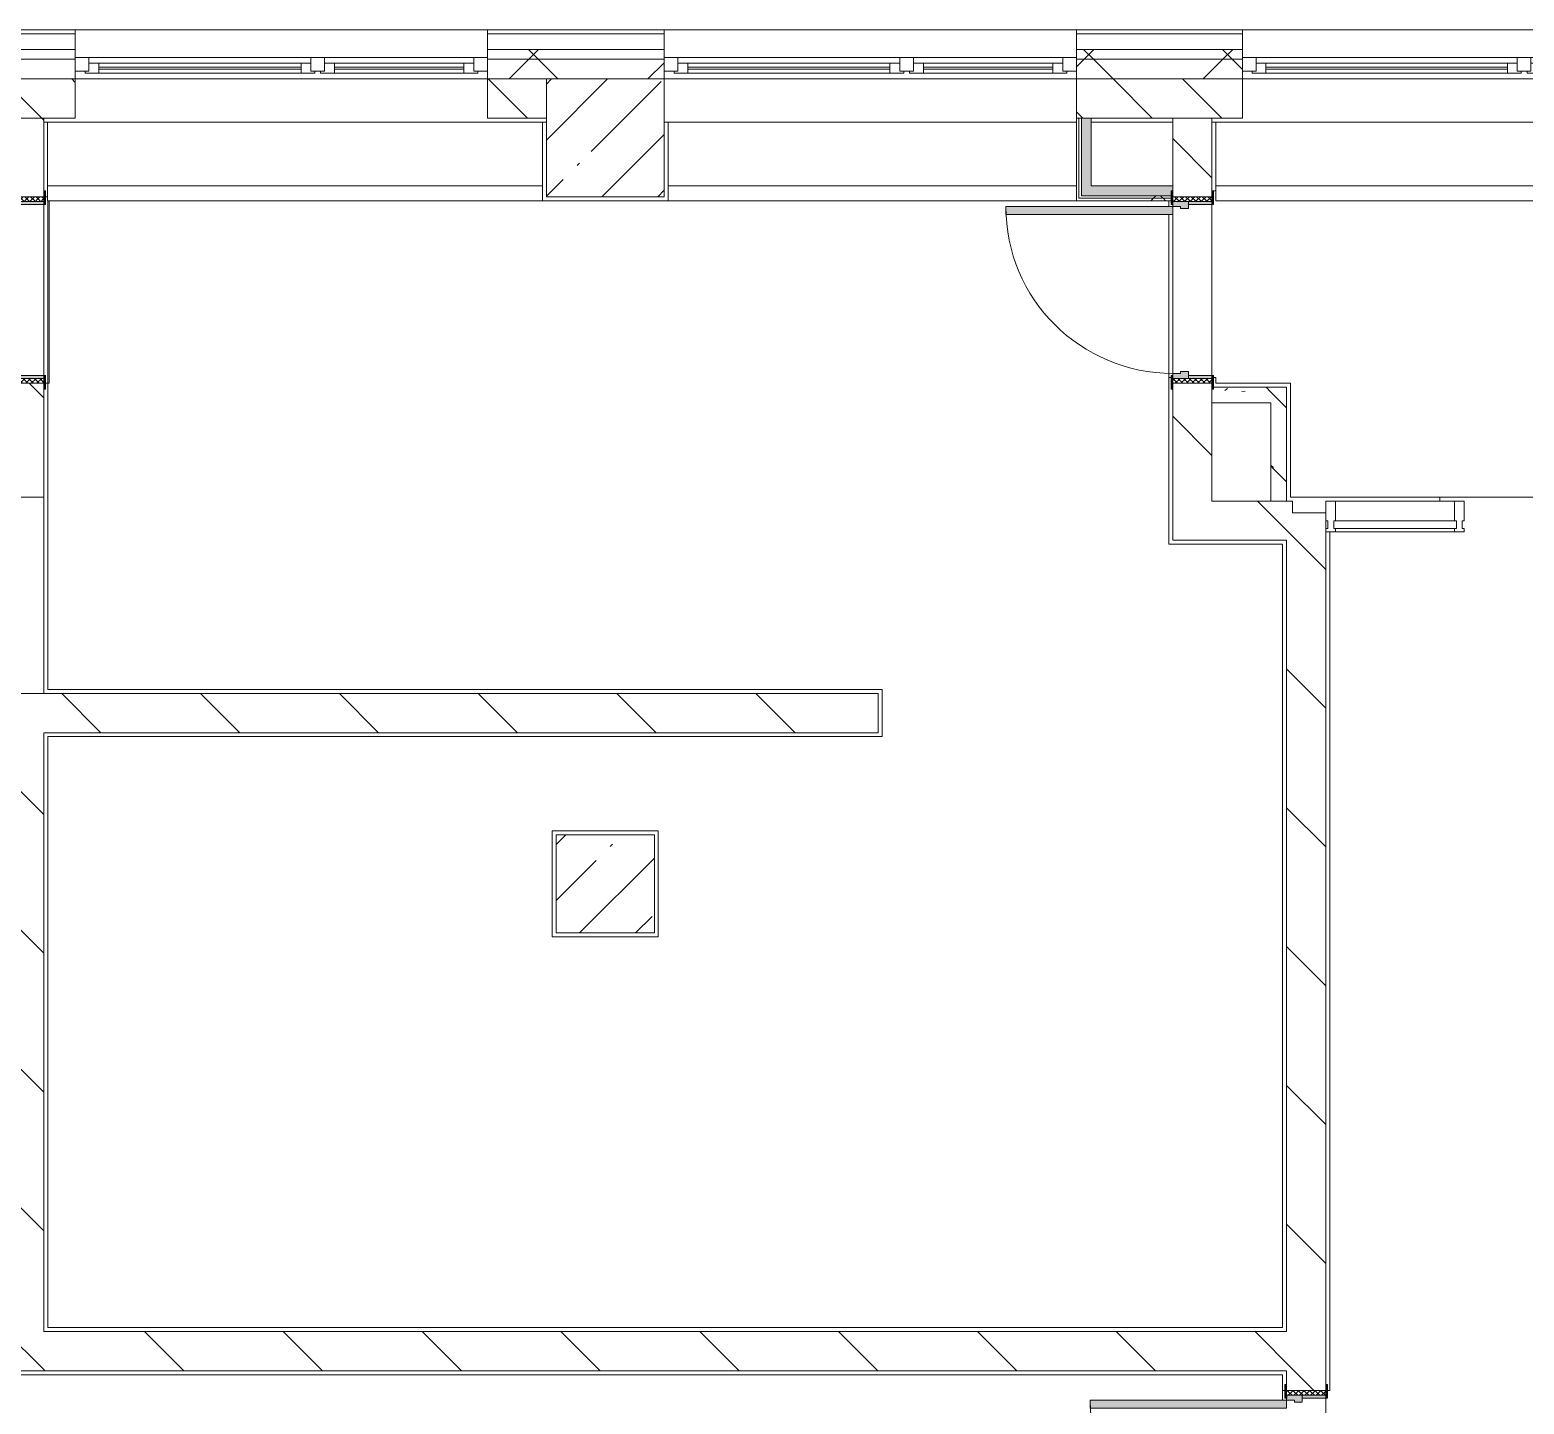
# Model space of a CAD drawing. Header units: millimetres. Extents: x -3377 to 186574, y -8553 to 29000.
# Drawn here: x 111093 to 118704, y 20350 to 27350 of the extents above; entities that cross this region are included whole.
import ezdxf

# ---------------------------------------------------------------- set-up
doc = ezdxf.new("R2010")
doc.units = ezdxf.units.MM
for name, color, linetype, lineweight, true_color in [('A-DOOR-3', 7, 'Continuous', 5, 0xaaaaaa), ('A-DOOR-4', 7, 'Continuous', 5, 0xe2e2e2), ('A-DOOR-FRAM-2', 7, 'Continuous', 5, 0xe2e2e2), ('A-DOOR-FRAM-3', 7, 'Continuous', 5, 0xaaaaaa), ('A-FLOR-1', 7, 'Continuous', 5, 0xaaaaaa), ('I-WALL-2', 7, 'Continuous', 9, 0xe7e7e7), ('I-WALL-5', 7, 'Continuous', 5, 0x787878)]:
    doc.layers.add(name, color=color, linetype=linetype, lineweight=lineweight, true_color=true_color)
for name, color, linetype, lineweight in [('A-GLAZ-2', 7, 'Continuous', 5), ('A-GLAZ-CWMG-2', 7, 'Continuous', 5), ('A-WALL', 7, 'Continuous', 9), ('A-WALL-4', 7, 'Continuous', 5), ('I-WALL-3', 7, 'Continuous', 5), ('S-COLS-2', 7, 'Continuous', 5)]:
    doc.layers.add(name, color=color, linetype=linetype, lineweight=lineweight)
pattern_1 = [(135, (59563.6, 0), (-353.5534, -353.5534), [])]
pattern_2 = [(135, (1826.41, 164.685), (-14.14214, -14.14214), []), (225, (1826.41, 164.685), (14.14214, -14.14214), [])]
pattern_3 = [(45, (-296.384, 164.685), (-14.1421, 14.1421), []), (135, (-296.384, 164.685), (-14.1421, -14.1421), [])]
pattern_4 = [(45, (59563.6, 0), (-353.5534, 353.5534), []), (135, (59563.6, 0), (-353.5534, -353.5534), [])]
pattern_5 = [(135, (59563.6, 0), (-377.1708, -377.1708), [533.4, -88.9, 17.78, -88.9]), (135, (59563.6, 376.94), (-377.1708, -377.1708), []), (50, (59563.6, 0), (637.6445, -55.7866), [66.675, -733.425]), (355, (59563.6, 0), (-123.3494, 668.699), [53.34, -586.74]), (100.451, (59616.75, -4.65), (514.299, 612.908), [56.665, -623.315]), (46.184, (59563.6, 177.8), (948.776, -147.15), [100.012, -1100.137]), (96.636, (59642.7, 165.5), (830.909, 865.997), [84.998, -934.973]), (351.184, (59563.6, 177.8), (830.918, 865.988), [80.01, -880.11]), (21, (59652.5, 133.35), (530.6506, -357.9283), [66.675, -733.425]), (326, (59652.5, 133.35), (216.308, 644.6585), [53.34, -586.74]), (71.451, (59696.7, 103.5), (746.9596, 286.7243), [56.665, -623.315]), (37.5, (59563.6, 0), (10.8105, 295.9426), [16.764, -562.864, 16.764, -578.866, -588.962]), (37.5, (59563.6, 0), (10.8105, 295.9426), [-1175.258, 16.764, -572.198]), (7.5, (59563.6, 0), (233.8692, 350.6318), [16.764, -322.834, 16.764, -549.529, -224.472]), (7.5, (59563.6, 0), (233.8692, 350.6318), [-905.891, 16.764, -207.708]), (327.5, (59365.36, 0), (474.5678, -20.0513), [16.764, -205.486, 16.764, -676.656, -920.115]), (327.5, (59365.36, 0), (474.5678, -20.0513), [-915.67, 16.764, -903.351]), (317.5, (59276.46, 0), (518.4522, 88.9934), [16.764, -272.161, 16.764, -443.738, -653.415]), (317.5, (59276.46, 0), (518.4522, 88.9934), [-749.427, 16.764, -636.651])]
pattern_6 = [(45, (59563.6, 0), (-530.33, 530.33), []), (135, (59563.6, 0), (-530.33, -530.33), [])]

# ---------------------------------------------------------------- blocks, each defined once
blk = doc.blocks.new('Прямоугольный импост - Импост структурный с накладкой - 160мм Темный-32302292-1_8_1_птичка')
at = {"layer": 'A-GLAZ-CWMG-2'}
for p, q in [((-50, 40), (-50, 140)), ((-50, 140), (0, 140)), ((0, 140), (0, 40)), ((-40, 40), (-50, 40)), ((-50, -17), (-50, 0)), ((-50, 0), (-40, 0)), ((-40, 0), (-40, 40)), ((-10, 40), (-10, 0)), ((0, 40), (-10, 40)), ((-10, 0), (0, 0)), ((0, 0), (0, -17)), ((0, -17), (-50, -17))]:
    blk.add_line(p, q, dxfattribs=at)
blk = doc.blocks.new('110_Дверь_СКБ_1Ст_Внутренняя1 - Д-11л 950х2100-32173567-1_8_1_птичка')
at = {"layer": 'A-DOOR-3'}
h = blk.add_hatch(dxfattribs=at)
h.set_pattern_fill('FP_121', color=256, style=0, pattern_type=2)
h.set_pattern_definition(pattern_2)
h.paths.add_polyline_path([(462.5, -100), (487.5, -100), (487.5, 100), (462.5, 100), (462.5, -53.7)])
at = {"layer": 'A-DOOR-4'}
h = blk.add_hatch(color=256, dxfattribs=at)
h.paths.add_polyline_path([(-437.5, 20), (-402.5, 20), (-402.5, 60), (-412.5, 60), (-412.5, 100), (-437.5, 100)])
h.paths.add_polyline_path([(427.5, 44), (427.5, 20), (462.5, 20), (462.5, 100), (437.5, 100), (437.5, 60), (427.5, 60)])
at = {"layer": 'A-DOOR-FRAM-2'}
for points in [[(397.5, 950), (397.5, 100), (437.5, 100), (437.5, 950)], [(-492.5, 100), (-422.5, 100), (-422.5, 108), (-492.5, 108)], [(447.5, 100), (517.5, 100), (517.5, 108), (447.5, 108)], [(-437.5, -100), (-422.5, -100), (-422.5, 20), (-437.5, 20), (-437.5, -53.7)], [(447.5, -53.7), (447.5, -100), (462.5, -100), (462.5, 20), (447.5, 20)], [(-492.5, -100), (-492.5, -108), (-422.5, -108), (-422.5, -100), (-482.5, -100)], [(447.5, -108), (517.5, -108), (517.5, -100), (447.5, -102.3)]]:
    blk.add_hatch(color=256, dxfattribs=at).paths.add_polyline_path(points)
at = {"layer": 'A-DOOR-FRAM-3'}
h = blk.add_hatch(dxfattribs=at)
h.set_pattern_fill('FP_122', color=256, style=0, pattern_type=2)
h.set_pattern_definition(pattern_3)
h.paths.add_polyline_path([(-462.5, 100), (-462.5, -100), (-437.5, -100), (-437.5, 100)])
at = {"layer": 'A-DOOR-3'}
for p, q in [((437.5, 950), (397.5, 950)), ((397.5, 950), (397.5, 100)), ((437.5, 100), (437.5, 950)), ((397.5, 100), (437.5, 100))]:
    blk.add_line(p, q, dxfattribs=at)
blk.add_arc((437.5, 100), 850, 90, 180, dxfattribs=at)
at = {"layer": 'A-DOOR-FRAM-3'}
for p, q in [((-422.5, 108), (-492.5, 108)), ((-492.5, 108), (-492.5, 100)), ((-492.5, 100), (-422.5, 100)), ((-437.5, 100), (-462.5, 100)), ((-462.5, 100), (-462.5, -100)), ((-412.5, 100), (-437.5, 100)), ((-437.5, 100), (-437.5, 20)), ((-437.5, -100), (-437.5, 100)), ((-422.5, 100), (-437.5, 100)), ((-437.5, 100), (-437.5, 99)), ((-437.5, 99), (-422.5, 99)), ((-422.5, 100), (-422.5, 108)), ((-422.5, 99), (-422.5, 100)), ((-412.5, 60), (-412.5, 100)), ((437.5, 100), (437.5, 60)), ((462.5, 100), (437.5, 100)), ((517.5, 108), (447.5, 108)), ((447.5, 108), (447.5, 100)), ((462.5, 100), (447.5, 100)), ((447.5, 100), (447.5, 99)), ((447.5, 100), (517.5, 100)), ((447.5, 99), (462.5, 99)), ((462.5, 20), (462.5, 100)), ((487.5, 100), (462.5, 100)), ((462.5, 100), (462.5, -100)), ((462.5, 99), (462.5, 100)), ((487.5, -100), (487.5, 100)), ((517.5, 100), (517.5, 108)), ((-437.5, 20), (-402.5, 20)), ((-422.5, 20), (-437.5, 20)), ((-437.5, 20), (-437.5, -100)), ((-422.5, -100), (-422.5, 20)), ((-402.5, 60), (-412.5, 60)), ((-402.5, 20), (-402.5, 60)), ((437.5, 60), (427.5, 60)), ((427.5, 60), (427.5, 20)), ((427.5, 20), (462.5, 20)), ((462.5, 20), (447.5, 20)), ((447.5, 20), (447.5, -100)), ((462.5, -100), (462.5, 20)), ((-422.5, -100), (-492.5, -100)), ((-492.5, -100), (-492.5, -108)), ((-492.5, -108), (-422.5, -108)), ((-462.5, -100), (-437.5, -100)), ((-437.5, -100), (-422.5, -100)), ((-422.5, -108), (-422.5, -100)), ((447.5, -100), (462.5, -100)), ((517.5, -100), (447.5, -100)), ((447.5, -100), (447.5, -108)), ((447.5, -108), (517.5, -108)), ((462.5, -100), (487.5, -100)), ((517.5, -108), (517.5, -100))]:
    blk.add_line(p, q, dxfattribs=at)
blk = doc.blocks.new('PNS_Панель прямоугольная - Нр_Стекло - 40мм-32305525-1_8_1_птичка')
at = {"layer": 'A-GLAZ-2'}
for p, q in [((-312.5, 0), (312.5, 0)), ((302.5, 0), (-302.5, 0)), ((-302.5, -40), (302.5, -40))]:
    blk.add_line(p, q, dxfattribs=at)
blk = doc.blocks.new('Прямоугольный импост - Импост структурный с накладкой - 160мм Темный-32302294-1_8_1_птичка')
at = {"layer": 'A-GLAZ-CWMG-2'}
for p, q in [((-25, 40), (-25, 140)), ((-25, 140), (25, 140)), ((25, 140), (25, 40)), ((-15, 40), (-25, 40)), ((-25, -17), (-25, 0)), ((-25, 0), (-15, 0)), ((-15, 0), (-15, 40)), ((15, 40), (15, 0)), ((25, 40), (15, 40)), ((15, 0), (25, 0)), ((25, 0), (25, -17)), ((25, -17), (-25, -17))]:
    blk.add_line(p, q, dxfattribs=at)
blk = doc.blocks.new('Прямоугольный импост - Импост структурный с накладкой - 160мм Темный-32305521-1_8_1_птичка')
at = {"layer": 'A-GLAZ-CWMG-2'}
for p, q in [((58180, 24950), (58785, 24950)), ((58180, 24793), (58785, 24793))]:
    blk.add_line(p, q, dxfattribs=at)
blk = doc.blocks.new('BSC_Колонна _Прямоугольная - 500х500-33455413-1_8_1_птичка')
at = {"layer": 'S-COLS-2'}
h = blk.add_hatch(dxfattribs=at)
h.set_pattern_fill('FP_173', color=256, style=0, pattern_type=2)
h.set_pattern_definition([(45, (-54460, -23000), (-285.123, 285.123), []), (45, (-54174.88, -23000), (-285.123, 285.123), [504.031, -100.806, 16.764, -84.042])])
h.paths.add_polyline_path([(-250, -250), (250, -250), (250, 250), (-250, 250), (-250, 51.1)])
for p, q in [((250, 250), (-250, 250)), ((-250, 250), (-250, -250)), ((250, -250), (250, 250)), ((-250, -250), (250, -250))]:
    blk.add_line(p, q, dxfattribs=at)
blk = doc.blocks.new('120_Окно_СКБ_2Ст - 120_Окно_СКБ_2Ст 2100х2400 _мал створка справа_-19092174-1_8_1_птичка')
at = {"layer": 'A-GLAZ-2'}
for p, q in [((-1050, -75), (-1050, -5)), ((-1050, -5), (-980, -5)), ((1050, -5), (-1050, -5)), ((-980, -75), (-1050, -75)), ((-1050, -75), (-1000, -75)), ((-980, -75), (-1000, -75)), ((-1000, -75), (-1000, -85)), ((-980, -5), (-980, -75)), ((150, -35), (-980, -35)), ((-980, -35), (-980, -75)), ((-930, -85), (-930, -35)), ((-930, -55), (100, -55)), ((100, -65), (-930, -65)), ((100, -85), (100, -35)), ((150, -75), (150, -5)), ((150, -5), (220, -5)), ((150, -75), (150, -35)), ((220, -75), (150, -75)), ((170, -75), (150, -75)), ((170, -75), (200, -75)), ((170, -85), (170, -75)), ((220, -75), (200, -75)), ((200, -75), (200, -85)), ((220, -5), (220, -75)), ((980, -35), (220, -35)), ((220, -35), (220, -75)), ((270, -85), (270, -35)), ((270, -55), (930, -55)), ((930, -65), (270, -65)), ((930, -85), (930, -35)), ((980, -75), (980, -5)), ((980, -5), (1050, -5)), ((980, -75), (980, -35)), ((1050, -75), (980, -75)), ((1000, -75), (980, -75)), ((1000, -75), (1050, -75)), ((1000, -85), (1000, -75)), ((1050, -5), (1050, -75)), ((-1000, -85), (170, -85)), ((170, -85), (-1000, -85)), ((200, -85), (1000, -85)), ((1000, -85), (200, -85))]:
    blk.add_line(p, q, dxfattribs=at)
blk = doc.blocks.new('120_Окно_СКБ_2Ст - 120_Окно_СКБ_2Ст 2300х2400 _мал створка справа_-19949978-1_8_1_птичка')
at = {"layer": 'A-GLAZ-2'}
for p, q in [((-1150, -75), (-1150, -5)), ((-1150, -5), (-1080, -5)), ((1150, -5), (-1150, -5)), ((-1080, -75), (-1150, -75)), ((-1150, -75), (-1100, -75)), ((-1080, -75), (-1100, -75)), ((-1100, -75), (-1100, -85)), ((-1080, -5), (-1080, -75)), ((250, -35), (-1080, -35)), ((-1080, -35), (-1080, -75)), ((-1030, -85), (-1030, -35)), ((-1030, -55), (200, -55)), ((200, -65), (-1030, -65)), ((200, -85), (200, -35)), ((250, -75), (250, -5)), ((250, -5), (320, -5)), ((250, -75), (250, -35)), ((320, -75), (250, -75)), ((270, -75), (250, -75)), ((270, -75), (300, -75)), ((270, -85), (270, -75)), ((320, -75), (300, -75)), ((300, -75), (300, -85)), ((320, -5), (320, -75)), ((1080, -35), (320, -35)), ((320, -35), (320, -75)), ((370, -85), (370, -35)), ((370, -55), (1030, -55)), ((1030, -65), (370, -65)), ((1030, -85), (1030, -35)), ((1080, -75), (1080, -5)), ((1080, -5), (1150, -5)), ((1080, -75), (1080, -35)), ((1150, -75), (1080, -75)), ((1100, -75), (1080, -75)), ((1100, -75), (1150, -75)), ((1100, -85), (1100, -75)), ((1150, -5), (1150, -75)), ((-1100, -85), (270, -85)), ((270, -85), (-1100, -85)), ((300, -85), (1100, -85)), ((1100, -85), (300, -85))]:
    blk.add_line(p, q, dxfattribs=at)
blk = doc.blocks.new('110_Дверь_СКБ_1Ст_Внутренняя1 - Д-26л 950х2100 EIW30-32941023-1_8_1_птичка')
at = {"layer": 'A-DOOR-3'}
h = blk.add_hatch(dxfattribs=at)
h.set_pattern_fill('FP_121', color=256, style=0, pattern_type=2)
h.set_pattern_definition(pattern_2)
h.paths.add_polyline_path([(462.5, 100), (467.5, -100), (487.5, -100), (487.5, 100), (467.5, 100)])
at = {"layer": 'A-DOOR-4'}
h = blk.add_hatch(color=256, dxfattribs=at)
h.paths.add_polyline_path([(-437.5, 92.9), (-437.5, 20), (-402.5, 20), (-407.2, 60), (-412.5, 65.8), (-412.5, 100), (-437.5, 94.9), (-437.5, 94)])
h.paths.add_polyline_path([(427.5, 44), (427.5, 20), (462.5, 20), (462.5, 100), (437.5, 100), (437.5, 60), (427.5, 60)])
at = {"layer": 'A-DOOR-FRAM-2'}
for points in [[(397.5, 100), (437.5, 100), (437.5, 950), (397.5, 950), (397.5, 120)], [(-492.5, 102.9), (-492.5, 100), (-422.5, 100), (-422.5, 108), (-492.5, 108)], [(447.5, 108), (447.5, 100), (517.5, 100), (517.5, 108), (462.5, 108)], [(-437.5, -100), (-422.5, -100), (-422.5, 20), (-437.5, 20)], [(447.5, -100), (462.5, -100), (462.5, 20), (447.5, 20)], [(-492.5, -100), (-492.5, -108), (-422.5, -108), (-422.5, -100), (-462.5, -100)], [(447.5, -100), (447.5, -108), (517.5, -108), (517.5, -100), (462.5, -100)]]:
    blk.add_hatch(color=256, dxfattribs=at).paths.add_polyline_path(points)
at = {"layer": 'A-DOOR-FRAM-3'}
h = blk.add_hatch(dxfattribs=at)
h.set_pattern_fill('FP_122', color=256, style=0, pattern_type=2)
h.set_pattern_definition(pattern_3)
h.paths.add_polyline_path([(-462.5, -100), (-437.5, -100), (-443.3, 100), (-462.5, 100)])
at = {"layer": 'A-DOOR-3'}
for p, q in [((437.5, 950), (397.5, 950)), ((397.5, 950), (397.5, 100)), ((437.5, 100), (437.5, 950)), ((397.5, 100), (437.5, 100))]:
    blk.add_line(p, q, dxfattribs=at)
blk.add_arc((437.5, 100), 850, 90, 180, dxfattribs=at)
at = {"layer": 'A-DOOR-FRAM-3'}
for p, q in [((-422.5, 108), (-492.5, 108)), ((-492.5, 108), (-492.5, 100)), ((-492.5, 100), (-422.5, 100)), ((-437.5, 100), (-462.5, 100)), ((-462.5, 100), (-462.5, -100)), ((-412.5, 100), (-437.5, 100)), ((-437.5, 100), (-437.5, 20)), ((-437.5, -100), (-437.5, 100)), ((-422.5, 100), (-437.5, 100)), ((-437.5, 100), (-437.5, 99)), ((-437.5, 99), (-422.5, 99)), ((-422.5, 100), (-422.5, 108)), ((-422.5, 99), (-422.5, 100)), ((-412.5, 60), (-412.5, 100)), ((437.5, 100), (437.5, 60)), ((462.5, 100), (437.5, 100)), ((517.5, 108), (447.5, 108)), ((447.5, 108), (447.5, 100)), ((462.5, 100), (447.5, 100)), ((447.5, 100), (447.5, 99)), ((447.5, 100), (517.5, 100)), ((447.5, 99), (462.5, 99)), ((462.5, 20), (462.5, 100)), ((487.5, 100), (462.5, 100)), ((462.5, 100), (462.5, -100)), ((462.5, 99), (462.5, 100)), ((487.5, -100), (487.5, 100)), ((517.5, 100), (517.5, 108)), ((-437.5, 20), (-402.5, 20)), ((-422.5, 20), (-437.5, 20)), ((-437.5, 20), (-437.5, -100)), ((-422.5, -100), (-422.5, 20)), ((-402.5, 60), (-412.5, 60)), ((-402.5, 20), (-402.5, 60)), ((437.5, 60), (427.5, 60)), ((427.5, 60), (427.5, 20)), ((427.5, 20), (462.5, 20)), ((462.5, 20), (447.5, 20)), ((447.5, 20), (447.5, -100)), ((462.5, -100), (462.5, 20)), ((-422.5, -100), (-492.5, -100)), ((-492.5, -100), (-492.5, -108)), ((-492.5, -108), (-422.5, -108)), ((-462.5, -100), (-437.5, -100)), ((-437.5, -100), (-422.5, -100)), ((-422.5, -108), (-422.5, -100)), ((447.5, -100), (462.5, -100)), ((517.5, -100), (447.5, -100)), ((447.5, -100), (447.5, -108)), ((447.5, -108), (517.5, -108)), ((462.5, -100), (487.5, -100)), ((517.5, -108), (517.5, -100))]:
    blk.add_line(p, q, dxfattribs=at)
blk = doc.blocks.new('110_Дверь_СКБ_1Ст_Внутренняя1 - Д-12 EIW 1100x2100h_кладовые _все__ коридор _между помещениями блока столовой__ моечные _все_-32936079-1_8_1_птичка')
at = {"layer": 'A-DOOR-3'}
h = blk.add_hatch(dxfattribs=at)
h.set_pattern_fill('FP_151', color=256, style=0, pattern_type=2)
h.set_pattern_definition([(135, (1751.41, 164.685), (-14.14214, -14.14214), []), (225, (1751.41, 164.685), (14.14214, -14.14214), [])])
h.paths.add_polyline_path([(537.5, -100), (562.5, -100), (562.5, 100), (537.5, 100)])
at = {"layer": 'A-DOOR-4'}
h = blk.add_hatch(color=256, dxfattribs=at)
h.paths.add_polyline_path([(-512.5, 20), (-477.5, 20), (-477.5, 60), (-487.5, 60), (-487.5, 100), (-512.5, 100)])
h.paths.add_polyline_path([(502.5, 44), (502.5, 20), (537.5, 20), (537.5, 100), (512.5, 100), (512.5, 60), (502.5, 60)])
at = {"layer": 'A-DOOR-FRAM-2'}
for points in [[(472.5, 120), (472.5, 100), (512.5, 100), (512.5, 1100), (472.5, 1100), (472.5, 178.7)], [(-567.5, 100), (-497.5, 100), (-497.5, 108), (-567.5, 108)], [(522.5, 100), (592.5, 100), (592.5, 108), (522.5, 108)], [(-512.5, -100), (-497.5, -100), (-497.5, 20), (-512.5, 20)], [(522.5, -100), (537.5, -100), (537.5, 20), (522.5, 20)], [(-567.5, -108), (-497.5, -108), (-497.5, -100), (-567.5, -100)], [(522.5, -108), (592.5, -108), (592.5, -100), (522.5, -100)]]:
    blk.add_hatch(color=256, dxfattribs=at).paths.add_polyline_path(points)
at = {"layer": 'A-DOOR-FRAM-3'}
h = blk.add_hatch(dxfattribs=at)
h.set_pattern_fill('FP_152', color=256, style=0, pattern_type=2)
h.set_pattern_definition([(45, (-371.384, 164.685), (-14.1421, 14.1421), []), (135, (-371.384, 164.685), (-14.1421, -14.1421), [])])
h.paths.add_polyline_path([(-537.5, -100), (-512.5, -100), (-512.5, 100), (-537.5, 100)])
at = {"layer": 'A-DOOR-3'}
for p, q in [((512.5, 1100), (472.5, 1100)), ((472.5, 1100), (472.5, 100)), ((512.5, 100), (512.5, 1100)), ((472.5, 100), (512.5, 100))]:
    blk.add_line(p, q, dxfattribs=at)
blk.add_arc((512.5, 100), 1000, 90, 180, dxfattribs=at)
at = {"layer": 'A-DOOR-FRAM-3'}
for p, q in [((-497.5, 108), (-567.5, 108)), ((-567.5, 108), (-567.5, 100)), ((-567.5, 100), (-497.5, 100)), ((-512.5, 100), (-537.5, 100)), ((-537.5, 100), (-537.5, -100)), ((-487.5, 100), (-512.5, 100)), ((-512.5, 100), (-512.5, 20)), ((-512.5, -100), (-512.5, 100)), ((-497.5, 100), (-512.5, 100)), ((-512.5, 100), (-512.5, 99)), ((-512.5, 99), (-497.5, 99)), ((-497.5, 100), (-497.5, 108)), ((-497.5, 99), (-497.5, 100)), ((-487.5, 60), (-487.5, 100)), ((512.5, 100), (512.5, 60)), ((537.5, 100), (512.5, 100)), ((592.5, 108), (522.5, 108)), ((522.5, 108), (522.5, 100)), ((537.5, 100), (522.5, 100)), ((522.5, 100), (522.5, 99)), ((522.5, 100), (592.5, 100)), ((522.5, 99), (537.5, 99)), ((537.5, 20), (537.5, 100)), ((562.5, 100), (537.5, 100)), ((537.5, 100), (537.5, -100)), ((537.5, 99), (537.5, 100)), ((562.5, -100), (562.5, 100)), ((592.5, 100), (592.5, 108)), ((-512.5, 20), (-477.5, 20)), ((-497.5, 20), (-512.5, 20)), ((-512.5, 20), (-512.5, -100)), ((-497.5, -100), (-497.5, 20)), ((-477.5, 60), (-487.5, 60)), ((-477.5, 20), (-477.5, 60)), ((512.5, 60), (502.5, 60)), ((502.5, 60), (502.5, 20)), ((502.5, 20), (537.5, 20)), ((537.5, 20), (522.5, 20)), ((522.5, 20), (522.5, -100)), ((537.5, -100), (537.5, 20)), ((-497.5, -100), (-567.5, -100)), ((-567.5, -100), (-567.5, -108)), ((-567.5, -108), (-497.5, -108)), ((-537.5, -100), (-512.5, -100)), ((-512.5, -100), (-497.5, -100)), ((-497.5, -108), (-497.5, -100)), ((522.5, -100), (537.5, -100)), ((592.5, -100), (522.5, -100)), ((522.5, -100), (522.5, -108)), ((522.5, -108), (592.5, -108)), ((537.5, -100), (562.5, -100)), ((592.5, -108), (592.5, -100))]:
    blk.add_line(p, q, dxfattribs=at)
blk = doc.blocks.new('DOR_Проход в стене_Прямоугольный - 1000x1500-23441848-1_8_1_птичка')
at = {"layer": 'A-DOOR-3'}
for p, q in [((500, 100), (-500, 100)), ((500, -100), (-500, -100))]:
    blk.add_line(p, q, dxfattribs=at)
blk = doc.blocks.new('Зашивка приборов отопления7 - Зашивка приборов отопления-33277170-1_8_1_птичка')
at = {"layer": 'A-WALL-4'}
for p, q in [((51619.5, 26880), (51619.5, 26555)), ((54140, 26880), (51619.5, 26880)), ((54140, 26555), (54140, 26880)), ((51619.5, 26555), (54140, 26555)), ((54140, 26555), (51619.5, 26555)), ((51619.5, 26555), (51619.5, 26480)), ((54140, 26480), (54140, 26555)), ((51619.5, 26480), (54140, 26480))]:
    blk.add_line(p, q, dxfattribs=at)
blk = doc.blocks.new('Зашивка приборов отопления8 - Зашивка приборов отопления-33277697-1_8_1_птичка')
at = {"layer": 'A-WALL-4'}
for p, q in [((52060.5, 26880), (52060.5, 26555)), ((54140, 26880), (52060.5, 26880)), ((54140, 26555), (52060.2, 26555)), ((52060.2, 26555), (52060.2, 26480)), ((52060.5, 26555), (54140, 26555)), ((52060.2, 26480), (54140, 26480))]:
    blk.add_line(p, q, dxfattribs=at)
blk = doc.blocks.new('Зашивка приборов отопления9 - Зашивка приборов отопления-33277916-1_8_1_птичка')
at = {"layer": 'A-WALL-4'}
for p, q in [((51570, 26880), (51570, 26555)), ((54140, 26880), (51570, 26880)), ((54140, 26555), (54140, 26880)), ((51570, 26555), (54140, 26555)), ((54140, 26555), (51570, 26555)), ((51570, 26555), (51570, 26480)), ((54140, 26480), (54140, 26555)), ((51570, 26480), (54140, 26480))]:
    blk.add_line(p, q, dxfattribs=at)

msp = doc.modelspace()

# ---------------------------------------------------------------- hatches: boundary and pattern name
at = {"layer": 'A-WALL-4'}
h = msp.add_hatch(dxfattribs=at)
h.set_pattern_fill('FP_118', color=256, style=0, pattern_type=2)
h.set_pattern_definition(pattern_4)
h.paths.add_polyline_path([(142988.7, 27200), (144533.6, 27200), (144533.6, 27250), (139913.6, 27250), (139913.6, 27200), (142788.7, 27200)])
h.paths.add_polyline_path([(130373.6, 27200), (130373.6, 27250), (127773.6, 27250), (127773.6, 27200), (129873.6, 27200)])
h.paths.add_polyline_path([(126323.6, 27200), (126673.6, 27200), (126673.6, 27250), (125723.6, 27250), (125723.6, 27200)])
h.paths.add_polyline_path([(132473.6, 27200), (133813.6, 27200), (133813.6, 27250), (132473.6, 27250), (132473.6, 27210)])
h.paths.add_polyline_path([(136813.6, 27200), (136813.6, 27250), (135913.6, 27250), (135913.6, 27200), (136313.6, 27200)])
h.paths.add_polyline_path([(117268.6, 27200), (117268.6, 27250), (116423.6, 27250), (116423.6, 27200)])
h.paths.add_polyline_path([(119855.7, 27200), (120623.6, 27200), (120623.6, 27250), (119568.6, 27250), (119568.6, 27200)])
h.paths.add_polyline_path([(108323.6, 27200), (108323.6, 27250), (107223.6, 27250), (107223.6, 27200), (107723.6, 27200)])
h.paths.add_polyline_path([(114323.6, 27200), (114323.6, 27250), (113423.6, 27250), (113423.6, 27200), (114278.9, 27200)])
h.paths.add_polyline_path([(111323.6, 27200), (111323.6, 27250), (110423.6, 27250), (110423.6, 27200)])
h.paths.add_polyline_path([(104123.6, 27200), (104123.6, 27250), (101723.6, 27250), (101723.6, 27200), (103125.2, 27200)])
h = msp.add_hatch(dxfattribs=at)
h.set_pattern_fill('FP_118', color=256, style=0, pattern_type=2)
h.set_pattern_definition(pattern_4)
h.paths.add_polyline_path([(102323.6, 27100), (104123.6, 27100), (104123.6, 27200), (101723.6, 27200), (101723.6, 27100)])
h.paths.add_polyline_path([(120323.6, 27100), (120623.6, 27100), (120623.6, 27200), (119568.6, 27200), (119568.6, 27100), (119855.7, 27100)])
h.paths.add_polyline_path([(143663.6, 27100), (144533.6, 27100), (144529, 27200), (139913.6, 27198.1), (139913.6, 27100), (142988.7, 27100)])
h.paths.add_polyline_path([(110963.6, 27100), (111323.6, 27100), (111323.6, 27200), (110423.6, 27200), (110423.6, 27100)])
h.paths.add_polyline_path([(113423.6, 27100), (114323.6, 27100), (114323.6, 27200), (113423.6, 27200), (113423.6, 27140)])
h.paths.add_polyline_path([(107423.6, 27100), (108323.6, 27100), (108323.6, 27200), (107223.6, 27200), (107223.6, 27100)])
h.paths.add_polyline_path([(126641.6, 27100), (126641.6, 27102), (126641.6, 27110), (126673.6, 27110), (126673.6, 27200), (125723.6, 27200), (125723.6, 27100), (126623.6, 27100)])
h.paths.add_polyline_path([(117268.6, 27100), (117268.6, 27200), (116423.6, 27200), (116423.6, 27100), (116913.6, 27100)])
h.paths.add_polyline_path([(136313.6, 27100), (136813.6, 27100), (136813.6, 27200), (135913.6, 27200), (135913.6, 27100)])
h.paths.add_polyline_path([(127805.6, 27100), (130373.6, 27100), (130373.6, 27200), (127773.6, 27200), (127773.6, 27110), (127805.6, 27110), (127805.6, 27102), (127773.6, 27100)])
h.paths.add_polyline_path([(133103.6, 27100), (133813.6, 27100), (133813.6, 27200), (132473.6, 27200), (132473.6, 27100)])
h = msp.add_hatch(dxfattribs=at)
h.set_pattern_fill('FP_100', color=256, style=0, pattern_type=2)
h.set_pattern_definition([(135, (59563.6, 0), (-176.7767, -176.7767), [])])
h.paths.add_polyline_path([(116913.6, 26900), (117268.6, 26900), (117268.6, 27100), (116423.6, 27100), (116423.6, 26900)])
h.paths.add_polyline_path([(102323.6, 26900), (104123.6, 26900), (104123.6, 27100), (102323.6, 27100), (102323.6, 27061.4)])
h.paths.add_polyline_path([(110561, 26900), (111323.6, 26900), (111323.6, 27100), (110423.6, 27100), (110423.6, 26900)])
h.paths.add_polyline_path([(113423.6, 26900), (113723.6, 26900), (113723.6, 27100), (113423.6, 27100), (113423.6, 26969.4)])
h.paths.add_polyline_path([(140213.6, 26900), (140213.6, 27100), (139913.6, 27100), (139913.6, 26900)])
h.paths.add_polyline_path([(120323.6, 26900), (120623.6, 26900), (120623.6, 27100), (120323.6, 27100), (120323.6, 26953.9)])
h.paths.add_polyline_path([(136313.6, 26900), (136313.6, 27100), (135913.6, 27100), (135913.6, 26900), (135991.8, 26900)])
h.paths.add_polyline_path([(126623.6, 26900), (126623.6, 27100), (126323.6, 27100), (126323.6, 26900)])
h.paths.add_polyline_path([(119568.6, 26900), (119723.6, 26900), (119723.6, 27100), (119568.6, 27100), (119568.6, 26936.5)])
h.paths.add_polyline_path([(127769.6, 26900), (129873.6, 26900), (129873.6, 27100), (127769.6, 27100), (127769.6, 27091.3)])
h.paths.add_polyline_path([(133813.6, 26900), (133813.6, 27100), (133603.6, 27100), (133603.6, 26900)])
h.paths.add_polyline_path([(133103.6, 26900), (133103.6, 27100), (132473.6, 27100), (132473.6, 26900)])
h.paths.add_polyline_path([(107223.6, 26900), (107723.6, 26900), (107723.6, 27100), (107223.6, 27100), (107223.6, 27079.6)])
at = {"layer": 'I-WALL-2'}
for points in [[(116448.6, 26505), (116498.6, 26505), (116498.6, 26900), (116448.6, 26896.6), (116448.6, 26516.4)], [(116498.6, 26505), (116905.6, 26505), (116905.6, 26530), (116913.6, 26530), (116913.6, 26555), (116498.6, 26555), (116498.6, 26516.4)]]:
    msp.add_hatch(color=256, dxfattribs=at).paths.add_polyline_path(points)
at = {"layer": 'I-WALL-3'}
h = msp.add_hatch(dxfattribs=at)
h.set_pattern_fill('FP_117', color=256, style=0, pattern_type=2)
h.set_pattern_definition(pattern_1)
h.paths.add_polyline_path([(110963.6, 20520), (111163.6, 20520), (111163.6, 23970), (110963.6, 23970), (110963.6, 20521.7)])
h.paths.add_polyline_path([(111163.6, 24970), (111163.6, 25550), (110963.6, 25550), (110963.6, 24970)])
h.paths.add_polyline_path([(111163.6, 26500), (111163.6, 26900), (110963.6, 26895.5), (110963.6, 26500), (111056.4, 26500)])
h = msp.add_hatch(dxfattribs=at)
h.set_pattern_fill('FP_117', color=256, style=0, pattern_type=2)
h.set_pattern_definition(pattern_1)
h.paths.add_polyline_path([(116923.4, 24750), (117113.6, 24750), (117113.6, 25550), (116913.6, 25550), (116913.6, 24750)])
h.paths.add_polyline_path([(117113.6, 26500), (117113.6, 26900), (116913.6, 26900), (116913.6, 26500), (117067.3, 26500)])
h = msp.add_hatch(dxfattribs=at)
h.set_pattern_fill('FP_208', color=256, style=0, pattern_type=2)
h.set_pattern_definition(pattern_6)
h.paths.add_polyline_path([(116436.1, 26480), (116905.6, 26480), (116905.6, 26492.5), (116436.1, 26489.4)])
h = msp.add_hatch(dxfattribs=at)
h.set_pattern_fill('FP_208', color=256, style=0, pattern_type=2)
h.set_pattern_definition(pattern_6)
h.paths.add_polyline_path([(116893.6, 26492.5), (116905.6, 26492.7), (116905.6, 26505), (116448.6, 26505), (116448.6, 26492.5), (116498.6, 26492.5)])
h = msp.add_hatch(dxfattribs=at)
h.set_pattern_fill('FP_117', color=256, style=0, pattern_type=2)
h.set_pattern_definition(pattern_1)
h.paths.add_polyline_path([(117493.6, 24750), (117493.6, 24890), (117523.6, 24890), (117523.6, 24950), (117113.6, 24950), (117113.6, 24750), (117473.6, 24750)])
h = msp.add_hatch(dxfattribs=at)
h.set_pattern_fill('FP_117', color=256, style=0, pattern_type=2)
h.set_pattern_definition(pattern_1)
h.paths.add_polyline_path([(117693.6, 20720), (117693.6, 24890), (117493.6, 24890), (117493.6, 20720)])
h = msp.add_hatch(dxfattribs=at)
h.set_pattern_fill('FP_117', color=256, style=0, pattern_type=2)
h.set_pattern_definition(pattern_1)
h.paths.add_polyline_path([(114293.6, 23770), (115413.6, 23770), (115413.6, 23970), (111163.6, 23970), (111163.6, 23770), (113753.6, 23770)])
h = msp.add_hatch(dxfattribs=at)
h.set_pattern_fill('FP_117', color=256, style=0, pattern_type=2)
h.set_pattern_definition(pattern_1)
h.paths.add_polyline_path([(117473.6, 20520), (117693.6, 20520), (117693.6, 20720), (111163.6, 20720), (111163.6, 20520), (116893.6, 20520)])
h = msp.add_hatch(dxfattribs=at)
h.set_pattern_fill('FP_117', color=256, style=0, pattern_type=2)
h.set_pattern_definition(pattern_1)
h.paths.add_polyline_path([(117693.6, 18600), (117693.6, 19320), (117493.6, 19320), (117493.6, 18600)])
h.paths.add_polyline_path([(117693.6, 20420), (117693.6, 20520), (117493.6, 20520), (117493.6, 20420)])
at = {"layer": 'I-WALL-5'}
h = msp.add_hatch(dxfattribs=at)
h.set_pattern_fill('FP_129', color=256, style=0, pattern_type=2)
h.set_pattern_definition(pattern_5)
h.paths.add_polyline_path([(117113.6, 25450), (117413.6, 25450), (117413.6, 25530), (117121.6, 25530), (117121.6, 25520), (117113.6, 25520)])
h = msp.add_hatch(dxfattribs=at)
h.set_pattern_fill('FP_129', color=256, style=0, pattern_type=2)
h.set_pattern_definition(pattern_5)
h.paths.add_polyline_path([(117493.6, 24950), (117493.6, 25530), (117413.6, 25530), (117413.6, 24950)])
at = {"layer": 'S-COLS-2'}
h = msp.add_hatch(dxfattribs=at)
h.set_pattern_fill('FP_99', color=256, style=0, pattern_type=2)
h.set_pattern_definition([(45, (59563.6, 0), (-285.123, 285.123), []), (45, (59848.73, 0), (-285.123, 285.123), [504.031, -100.806, 16.764, -84.042])])
h.paths.add_polyline_path([(114323.6, 26500), (114323.6, 27100), (113723.6, 27100), (113723.6, 26500)])

# ---------------------------------------------------------------- linework, layer by layer
at = {"layer": 'A-FLOR-1'}
for p, q in [((114343.6, 26860), (114343.6, 26480)), ((111183.1, 26500), (111171.6, 26500)), ((117133.6, 26530), (117121.6, 26530)), ((111183.6, 26480), (111183.6, 23990)), ((111191.6, 25550), (111191.6, 26480)), ((114343.6, 26480), (113703.6, 26480)), ((116893.6, 26450), (116893.6, 26480)), ((116893.6, 26410), (116893.6, 24730)), ((116893.6, 25580), (116905.6, 25580)), ((117121.6, 25580), (117133.6, 25580)), ((117133.6, 25580), (117133.6, 25550)), ((111171.6, 25550), (111191.6, 25550)), ((117133.6, 25550), (117513.6, 25550)), ((117513.6, 25550), (117513.6, 24970)), ((117513.6, 24970), (126343.6, 24970)), ((118273.6, 24970), (118273.6, 24950)), ((117713.6, 24791.7), (117713.6, 20420)), ((117473.6, 24730), (116893.6, 24730)), ((117473.6, 20740), (117473.6, 24730)), ((111183.6, 23990), (115433.6, 23990)), ((115433.6, 23990), (115433.6, 23750)), ((115433.6, 23750), (111183.6, 23750)), ((111183.6, 23750), (111183.6, 20740)), ((113753.6, 22730), (113753.6, 23270)), ((113753.6, 23270), (114293.6, 23270)), ((114293.6, 23270), (114293.6, 22730)), ((114293.6, 22730), (113753.6, 22730)), ((111183.6, 20740), (117473.6, 20740)), ((117473.6, 20500), (110943.6, 20500)), ((117473.6, 20500), (117473.6, 20370)), ((117485.6, 20420), (117473.6, 20420)), ((117713.6, 20420), (117701.6, 20420))]:
    msp.add_line(p, q, dxfattribs=at)
at = {"layer": 'A-WALL'}
for p, q in [((111323.6, 27330), (110423.6, 27330)), ((114323.6, 27330), (113423.6, 27330)), ((117268.6, 27330), (116423.6, 27330)), ((111323.6, 27250), (110423.6, 27250)), ((114323.6, 27250), (113423.6, 27250)), ((117268.6, 27250), (116423.6, 27250)), ((111323.6, 27200), (110423.6, 27200)), ((114323.6, 27200), (113423.6, 27200)), ((117268.6, 27200), (116423.6, 27200)), ((111323.6, 27100), (110423.6, 27100)), ((110423.6, 27100), (111323.6, 27100)), ((113723.6, 27100), (113423.6, 27100)), ((113423.6, 27100), (113723.6, 27100)), ((117268.6, 27100), (116423.6, 27100)), ((116423.6, 27100), (117268.6, 27100)), ((111163.6, 26900), (110963.6, 26900)), ((116436.1, 26492.5), (116436.1, 26900)), ((116448.6, 26505), (116448.6, 26900)), ((117113.6, 26900), (116913.6, 26900)), ((116905.6, 26492.5), (116436.1, 26492.5)), ((116905.6, 26505), (116448.6, 26505)), ((117113.6, 25520), (117113.6, 25450)), ((117413.6, 24950), (117493.6, 24950))]:
    msp.add_line(p, q, dxfattribs=at)
at = {"layer": 'A-WALL-4'}
for p, q in [((101723.6, 27350), (111323.6, 27350)), ((111323.6, 27100), (111323.6, 27350)), ((111323.6, 27350), (126673.6, 27350)), ((113423.6, 27350), (113423.6, 27100)), ((114323.6, 27100), (114323.6, 27350)), ((116423.6, 27350), (116423.6, 27100)), ((117268.6, 27100), (117268.6, 27350)), ((111323.6, 26900), (111323.6, 27100)), ((113423.6, 27100), (111323.6, 27100)), ((113423.6, 27100), (113423.6, 26900)), ((113723.6, 26900), (113723.6, 27100)), ((116423.6, 27100), (113723.6, 27100)), ((116423.6, 27100), (116423.6, 26900)), ((117268.6, 26900), (117268.6, 27100)), ((119568.6, 27100), (117268.6, 27100)), ((111163.6, 26900), (111323.6, 26900)), ((113423.6, 26900), (113723.6, 26900)), ((116498.6, 26900), (116913.6, 26900)), ((117113.6, 26900), (117268.6, 26900))]:
    msp.add_line(p, q, dxfattribs=at)
at = {"layer": 'I-WALL-3'}
for p, q in [((111323.6, 27100), (113423.6, 27100)), ((114323.6, 27100), (116423.6, 27100)), ((117268.6, 27100), (119568.6, 27100)), ((111163.6, 26530), (111163.6, 26900)), ((113723.6, 26880), (111163.6, 26880)), ((116424.2, 26880), (114323.6, 26880)), ((116423.6, 26900), (116423.6, 26480)), ((116498.6, 26900), (116423.6, 26900)), ((116498.6, 26555), (116498.6, 26900)), ((116913.6, 26880), (116498.6, 26880)), ((116913.6, 26530), (116913.6, 26900)), ((117113.6, 26530), (117113.6, 26900)), ((119723.6, 26880), (117113.6, 26880)), ((116913.6, 26555), (116498.6, 26555)), ((111163.6, 26460), (111163.6, 25590)), ((116423.6, 26480), (116905.6, 26480)), ((117113.6, 26460), (117113.6, 25590)), ((116913.6, 25600), (116913.6, 26410)), ((111163.6, 25520), (111163.6, 23970)), ((116913.6, 25520), (116913.6, 24750)), ((117493.6, 25530), (117121.6, 25530)), ((117493.6, 24950), (117493.6, 25530)), ((117113.6, 25450), (117413.6, 25450)), ((117113.6, 24950), (117113.6, 25450)), ((117413.6, 25450), (117413.6, 24950)), ((110963.6, 24970), (111163.6, 24970)), ((117413.6, 24950), (117113.6, 24950)), ((117523.6, 24950), (117493.6, 24950)), ((117523.6, 24890), (117523.6, 24950)), ((117693.6, 24890), (117523.6, 24890)), ((117693.6, 20450), (117693.6, 24890)), ((116913.6, 24750), (117493.6, 24750)), ((117493.6, 24750), (117493.6, 20720)), ((115413.6, 23970), (110963.6, 23970)), ((115413.6, 23770), (115413.6, 23970)), ((111163.6, 20720), (111163.6, 23770)), ((111163.6, 23770), (115413.6, 23770)), ((117493.6, 20720), (111163.6, 20720)), ((110963.6, 20520), (117493.6, 20520)), ((117493.6, 20520), (117493.6, 20450)), ((117693.6, 20380), (117693.6, 19360))]:
    msp.add_line(p, q, dxfattribs=at)
at = {"layer": 'S-COLS-2'}
for p, q in [((114323.6, 27100), (113723.6, 27100)), ((113723.6, 27100), (113723.6, 26900)), ((114323.6, 26500), (114323.6, 27100)), ((113723.6, 26900), (113723.6, 26500)), ((113723.6, 26500), (114323.6, 26500))]:
    msp.add_line(p, q, dxfattribs=at)

# ---------------------------------------------------------------- block references
at = {"layer": 'A-DOOR-3'}
for name, p, rotation in [('110_Дверь_СКБ_1Ст_Внутренняя1 - Д-26л 950х2100 EIW30-32941023-1_8_1_птичка', (111063.6, 26012.5), 89.9999999999999), ('110_Дверь_СКБ_1Ст_Внутренняя1 - Д-11л 950х2100-32173567-1_8_1_птичка', (117013.6, 26012.5), 89.99999999999991), ('DOR_Проход в стене_Прямоугольный - 1000x1500-23441848-1_8_1_птичка', (111063.6, 24470), 89.9999999999999), ('110_Дверь_СКБ_1Ст_Внутренняя1 - Д-12 EIW 1100x2100h_кладовые _все__ коридор _между помещениями блока столовой__ моечные _все_-32936079-1_8_1_птичка', (117593.6, 19857.5), 89.99999999999991)]:
    msp.add_blockref(name, p, dxfattribs=dict(at, rotation=rotation))
at = {"layer": 'A-GLAZ-2'}
for name, p in [('120_Окно_СКБ_2Ст - 120_Окно_СКБ_2Ст 2100х2400 _мал створка справа_-19092174-1_8_1_птичка', (112373.6, 27215)), ('120_Окно_СКБ_2Ст - 120_Окно_СКБ_2Ст 2100х2400 _мал створка справа_-19092174-1_8_1_птичка', (115373.6, 27215)), ('120_Окно_СКБ_2Ст - 120_Окно_СКБ_2Ст 2300х2400 _мал створка справа_-19949978-1_8_1_птичка', (118418.6, 27215))]:
    msp.add_blockref(name, p, dxfattribs=at)
at = {"layer": 'A-GLAZ-2', "rotation": 180}
msp.add_blockref('PNS_Панель прямоугольная - Нр_Стекло - 40мм-32305525-1_8_1_птичка', (118046.1, 24810), dxfattribs=at)
at = {"layer": 'A-GLAZ-CWMG-2', "extrusion": (0, 0, -1)}
for name, p in [('Прямоугольный импост - Импост структурный с накладкой - 160мм Темный-32302292-1_8_1_птичка', (-117693.6, 24810)), ('Прямоугольный импост - Импост структурный с накладкой - 160мм Темный-32302294-1_8_1_птичка', (-118373.6, 24810))]:
    msp.add_blockref(name, p, dxfattribs=at)
at = {"layer": 'A-GLAZ-CWMG-2'}
msp.add_blockref('Прямоугольный импост - Импост структурный с накладкой - 160мм Темный-32305521-1_8_1_птичка', (59563.6, 0), dxfattribs=at)
at = {"layer": 'A-WALL-4'}
for name, p in [('Зашивка приборов отопления7 - Зашивка приборов отопления-33277170-1_8_1_птичка', (59563.6, 0)), ('Зашивка приборов отопления8 - Зашивка приборов отопления-33277697-1_8_1_птичка', (62283.6, 0)), ('Зашивка приборов отопления9 - Зашивка приборов отопления-33277916-1_8_1_птичка', (65563.6, 0))]:
    msp.add_blockref(name, p, dxfattribs=at)
at = {"layer": 'S-COLS-2'}
msp.add_blockref('BSC_Колонна _Прямоугольная - 500х500-33455413-1_8_1_птичка', (114023.6, 23000), dxfattribs=at)

doc.saveas('drawing.dxf')
